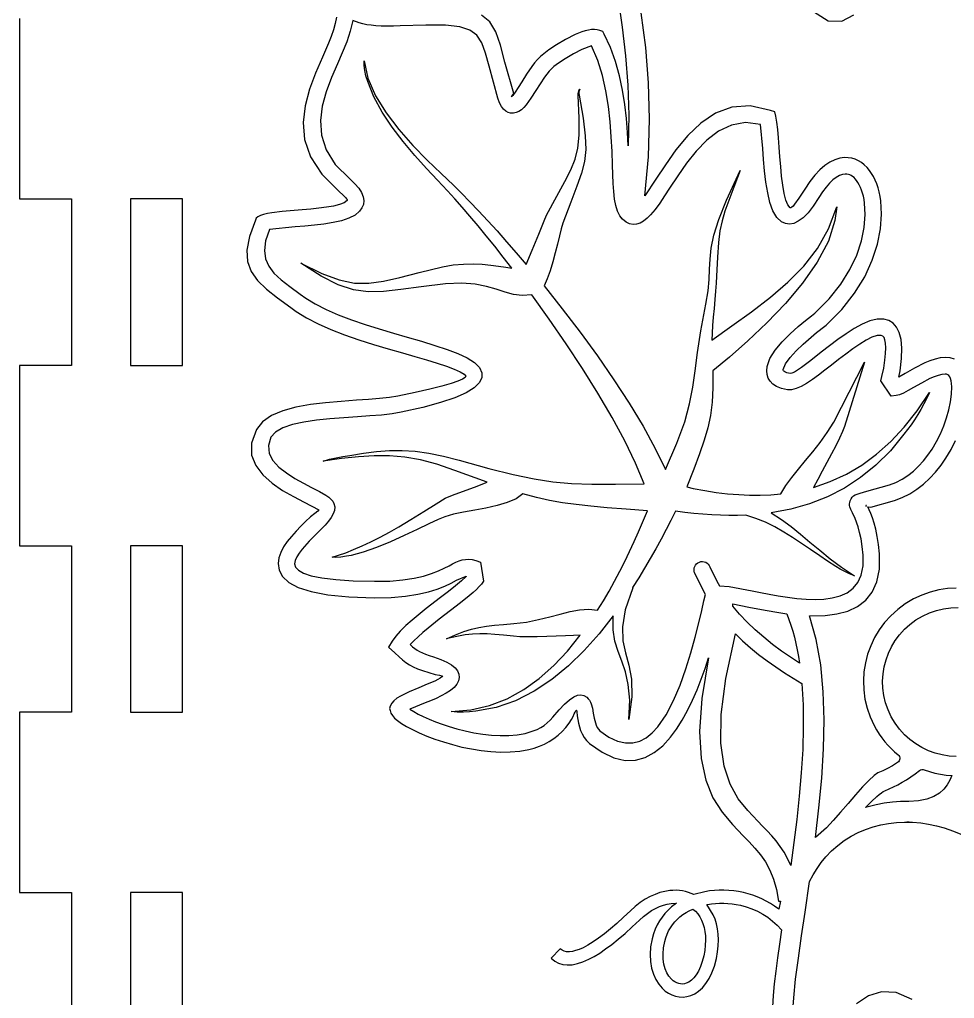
# Model space of a CAD drawing. Extents: x -338 to 50, y -399 to 300.
# Drawn here: x -141.8 to -87.9, y 82.3 to 138.7 of the extents above; entities that cross this region are included whole.
import ezdxf

# ---------------------------------------------------------------- set-up
doc = ezdxf.new("R2010")
doc.units = 0
doc.layers.add('LAYER_1', color=7, linetype='CONTINUOUS')

msp = doc.modelspace()

# ---------------------------------------------------------------- linework, layer by layer
at = {"layer": 'LAYER_1', "color": 250}
for points in [[(-107.2756, 139.8944), (-107.0358, 138.2607), (-106.8456, 136.6045), (-106.7172, 134.9186), (-106.6626, 133.1959), (-106.694, 131.4293), (-106.7364, 132.1981), (-106.8005, 132.9956), (-106.894, 133.8125), (-107.0251, 134.6393), (-107.2016, 135.4665), (-107.4316, 136.2848), (-107.7229, 137.0845), (-108.0835, 137.8563), (-108.1687, 138.0176), (-108.3415, 138.0806), (-108.4857, 138.1181), (-108.6428, 138.1322), (-108.811, 138.125), (-108.9886, 138.0983), (-109.1738, 138.054), (-109.365, 137.994), (-109.5604, 137.9203), (-109.7582, 137.8346), (-110.3102, 137.5528), (-110.8346, 137.242), (-111.2735, 136.9533), (-111.5689, 136.7377), (-111.7514, 136.5781), (-111.9261, 136.398), (-112.0933, 136.2014), (-112.2537, 135.9921), (-112.5556, 135.5518), (-112.8356, 135.1087), (-113.0363, 134.788), (-113.2113, 134.5181), (-113.3483, 134.3279), (-113.435, 134.2464), (-113.3989, 134.2945), (-113.302, 134.4467), (-113.8031, 136.2493), (-114.0678, 137.2342), (-114.3376, 137.9984), (-114.6807, 138.5659), (-115.1652, 138.9604)], [(-87.8821, 119.1259), (-88.1347, 119.1905), (-88.4113, 119.2105), (-88.696, 119.1869), (-88.9906, 119.1225), (-89.2908, 119.0248), (-89.5924, 118.9012), (-90.1821, 118.6068), (-90.725, 118.2993), (-91.0944, 118.0876), (-91.0135, 118.4459), (-90.9305, 119.1552), (-90.9134, 119.7558), (-90.9581, 120.254), (-91.0602, 120.6561), (-91.2157, 120.9684), (-91.4203, 121.1972), (-91.67, 121.3488), (-91.9604, 121.4296), (-92.3421, 121.4297), (-92.757, 121.3296), (-93.1982, 121.1453), (-93.659, 120.8926), (-94.1324, 120.5876), (-94.6118, 120.2461), (-95.0903, 119.8841), (-95.561, 119.5175), (-96.1727, 119.0415), (-96.7057, 118.6432), (-96.928, 118.4896), (-97.1132, 118.3751), (-97.2552, 118.3064), (-97.3483, 118.29), (-97.545, 118.3363), (-97.6723, 118.3908), (-97.7123, 118.4206), (-97.7379, 118.4518), (-97.7502, 118.4843), (-97.75, 118.5179), (-97.6174, 118.8502), (-97.3559, 119.2214), (-97.0059, 119.6093), (-96.6083, 119.9917), (-95.8325, 120.6508), (-95.3535, 121.0211), (-95.2808, 121.0777), (-94.376, 121.9876), (-93.6376, 122.9261), (-93.0553, 123.8768), (-92.6188, 124.8235), (-92.3177, 125.7497), (-92.1416, 126.639), (-92.0802, 127.4752), (-92.1233, 128.2417), (-92.164, 128.507), (-92.2174, 128.761), (-92.2829, 129.0029), (-92.36, 129.2319), (-92.4483, 129.4473), (-92.5472, 129.6482), (-92.6562, 129.8339), (-92.7748, 130.0036), (-92.9211, 130.1773), (-93.0784, 130.3295), (-93.246, 130.4593), (-93.4234, 130.5658), (-93.6099, 130.648), (-93.805, 130.7052), (-94.0082, 130.7363), (-94.2189, 130.7406), (-94.4962, 130.7043), (-94.7795, 130.6179), (-95.0672, 130.4793), (-95.3577, 130.2864), (-95.6491, 130.0369), (-95.9398, 129.7287), (-96.2281, 129.3596), (-96.5122, 128.9275), (-96.8488, 128.3958), (-97.0961, 128.0539), (-97.1893, 127.9475), (-97.2637, 127.8805), (-97.3207, 127.8503), (-97.3614, 127.8541), (-97.4949, 128.012), (-97.6074, 128.295), (-97.7017, 128.6803), (-97.7803, 129.1451), (-97.8458, 129.6666), (-97.9009, 130.222), (-97.9481, 130.7885), (-97.9902, 131.3433), (-98.0311, 131.8789), (-98.0745, 132.3659), (-98.1254, 132.7886), (-98.1887, 133.1314), (-98.2481, 133.3798), (-98.4877, 133.4666), (-99.6575, 133.7258), (-100.7108, 133.6509), (-101.6569, 133.301), (-102.505, 132.7352), (-103.2644, 132.0128), (-103.9445, 131.1928), (-104.5544, 130.3343), (-105.1034, 129.4966), (-105.7382, 128.5438), (-105.526, 130.7932), (-105.4609, 132.9604), (-105.522, 135.0581), (-105.6887, 137.0995), (-105.9401, 139.0975)], [(-96.0032, 139.1677), (-95.164, 138.6278), (-94.3808, 138.62), (-93.6801, 138.981)], [(-141.7983, 138.7602), (-141.7983, 128.3602), (-138.7983, 128.3602), (-138.7983, 118.7602), (-141.7983, 118.7602), (-141.7983, 108.3603), (-138.7983, 108.3603), (-138.7983, 98.7603), (-141.7983, 98.7603), (-141.7983, 88.3603), (-138.7983, 88.3603), (-138.7983, 78.7603), (-141.7983, 78.7603), (-141.7983, 68.3603), (-138.7983, 68.3603), (-138.7983, 58.7603), (-141.7983, 58.7603), (-141.7983, 48.3603), (-138.7983, 48.3603), (-138.7983, 38.7603), (-141.7983, 38.7603), (-141.7983, 28.3603)], [(-123.5194, 138.8338), (-123.592, 138.4773), (-123.698, 138.1081), (-123.8315, 137.7275), (-123.9861, 137.3367), (-124.1558, 136.9373), (-124.3342, 136.5305), (-124.7272, 135.6203), (-125.0788, 134.6875), (-125.3363, 133.7352), (-125.4471, 132.7663), (-125.3583, 131.7839), (-125.0175, 130.791), (-124.3719, 129.7906), (-123.3688, 128.7858), (-123.1318, 128.5776), (-122.9828, 128.4258), (-122.9384, 128.3692), (-122.9124, 128.3245), (-122.9037, 128.291), (-122.9111, 128.268), (-123.0789, 128.1431), (-123.3425, 128.0386), (-123.6846, 127.9519), (-124.0878, 127.8804), (-124.535, 127.8214), (-125.0086, 127.7723), (-125.4916, 127.7304), (-125.9665, 127.6931), (-126.6497, 127.6372), (-127.2472, 127.5679), (-127.5031, 127.5229), (-127.7247, 127.468), (-127.9077, 127.4012), (-128.0478, 127.3203), (-128.1446, 127.2471), (-128.1955, 127.1314), (-128.5416, 126.1961), (-128.6894, 125.4133), (-128.6523, 124.7506), (-128.4437, 124.1754), (-128.0768, 123.6553), (-127.5652, 123.158), (-126.9221, 122.6509), (-126.1609, 122.1017), (-125.8402, 121.8723), (-125.2546, 121.5005), (-124.5837, 121.154), (-123.8442, 120.8304), (-123.053, 120.5274), (-122.2268, 120.2429), (-121.3823, 119.9744), (-120.5363, 119.7199), (-119.7056, 119.4769), (-118.9953, 119.2696), (-118.3277, 119.0715), (-117.718, 118.8838), (-117.1811, 118.7076), (-116.7321, 118.5442), (-116.3862, 118.3946), (-116.1584, 118.2601), (-116.0637, 118.1417), (-116.1004, 118.0589), (-116.2484, 117.9614), (-116.5168, 117.8478), (-116.9145, 117.7166), (-117.4506, 117.5662), (-118.1342, 117.3953), (-118.9742, 117.2023), (-119.9798, 116.9857), (-120.4653, 116.9056), (-121.0382, 116.8433), (-121.6784, 116.7924), (-122.3658, 116.7463), (-123.2522, 116.686), (-124.1486, 116.6097), (-125.0266, 116.5037), (-125.8577, 116.3545), (-126.6134, 116.1484), (-127.2651, 115.872), (-127.7844, 115.5117), (-128.1427, 115.0539), (-128.4169, 114.2794), (-128.4128, 113.59), (-128.1811, 112.9791), (-127.7725, 112.4403), (-127.2378, 111.9668), (-126.6276, 111.5523), (-125.9927, 111.1901), (-125.3837, 110.8736), (-124.5454, 110.4288), (-124.5979, 110.3546), (-124.7671, 110.2183), (-125.0158, 110.0185), (-125.3066, 109.7535), (-125.5793, 109.4804), (-125.8534, 109.1958), (-126.1175, 108.9014), (-126.3601, 108.5987), (-126.5695, 108.2891), (-126.7343, 107.9742), (-126.843, 107.6555), (-126.884, 107.3345), (-126.8256, 106.9421), (-126.6279, 106.5777), (-126.2697, 106.248), (-125.7301, 105.9598), (-124.988, 105.7201), (-124.0224, 105.5355), (-122.8122, 105.413), (-121.3364, 105.3593), (-120.3739, 105.3776), (-119.5428, 105.4473), (-118.8301, 105.5581), (-118.223, 105.6996), (-117.7083, 105.8615), (-117.2733, 106.0333), (-116.9048, 106.2047), (-116.59, 106.3653), (-116.0513, 106.6029), (-116.0479, 106.5797), (-116.3084, 106.3407), (-116.6564, 106.0534), (-117.0698, 105.7284), (-117.5265, 105.3765), (-118.3565, 104.7329), (-119.157, 104.0758), (-119.5184, 103.7523), (-119.8389, 103.4375), (-120.1076, 103.1356), (-120.3131, 102.8505), (-120.5188, 102.5177), (-120.1462, 102.1743), (-119.9113, 101.9591), (-119.7058, 101.7788), (-119.5137, 101.6266), (-119.3191, 101.4954), (-119.1057, 101.3782), (-118.8575, 101.2681), (-118.5586, 101.1582), (-118.1928, 101.0414), (-117.8256, 100.9412), (-117.5776, 100.8885), (-117.4386, 100.8635), (-117.3984, 100.8468), (-117.4424, 100.7908), (-117.5391, 100.7227), (-117.6804, 100.6444), (-117.8584, 100.5579), (-118.2918, 100.3679), (-118.7748, 100.1684), (-119.3331, 99.9339), (-119.8262, 99.6899), (-120.0327, 99.5594), (-120.2043, 99.4206), (-120.3346, 99.2715), (-120.4175, 99.1101), (-120.4612, 98.981), (-120.4311, 98.8504), (-120.379, 98.707), (-120.2899, 98.5635), (-120.1657, 98.4212), (-120.0082, 98.2812), (-119.7754, 98.1142), (-119.484, 97.937), (-119.1399, 97.7538), (-118.7491, 97.5685), (-118.3175, 97.3852), (-117.8508, 97.208), (-117.355, 97.0408), (-116.836, 96.8877), (-116.2962, 96.7518), (-115.7421, 96.6369), (-115.1793, 96.547), (-114.6135, 96.486), (-114.0503, 96.4578), (-113.4955, 96.4665), (-112.9546, 96.5159), (-112.4334, 96.61), (-112.119, 96.6934), (-111.8155, 96.7965), (-111.5241, 96.9203), (-111.2461, 97.0658), (-110.9828, 97.2337), (-110.7353, 97.425), (-110.5051, 97.6406), (-110.2932, 97.8814), (-110.1109, 98.1257), (-109.9735, 98.3375), (-109.8736, 98.5159), (-109.8039, 98.66), (-109.7567, 98.769), (-109.7248, 98.842), (-109.7006, 98.8781), (-109.6767, 98.8763), (-109.6622, 98.774), (-109.646, 98.5439), (-109.5679, 98.1352), (-109.4449, 97.7104), (-109.3553, 97.5026), (-109.241, 97.3036), (-109.0975, 97.1176), (-108.9202, 96.949), (-108.1986, 96.445), (-107.5188, 96.1274), (-106.8797, 95.9815), (-106.28, 95.9929), (-105.7186, 96.1468), (-105.1943, 96.4288), (-104.7059, 96.8242), (-104.2523, 97.3184), (-103.9027, 97.7897), (-103.575, 98.3075), (-103.2691, 98.8627), (-102.9848, 99.4464), (-102.7217, 100.0495), (-102.4797, 100.663), (-102.2585, 101.2778), (-102.058, 101.8849), (-102.4483, 99.5569), (-102.5816, 97.6459), (-102.495, 96.0927), (-102.2254, 94.8382), (-101.8101, 93.823), (-101.286, 92.9881), (-100.6902, 92.2742), (-100.0599, 91.6221), (-99.7204, 91.2762), (-99.3897, 90.919), (-99.0754, 90.5382), (-98.7856, 90.1216), (-98.528, 89.6571), (-98.3105, 89.1324), (-98.141, 88.5353), (-98.0273, 87.8537), (-97.9088, 87.8672), (-98.0178, 87.3935), (-98.2501, 87.564), (-98.4904, 87.72), (-98.7379, 87.8616), (-98.9918, 87.9888), (-99.2511, 88.1016), (-99.515, 88.2002), (-99.7828, 88.2846), (-100.0534, 88.3548), (-100.3322, 88.412), (-100.6124, 88.4546), (-100.8931, 88.4825), (-101.1733, 88.4959), (-101.452, 88.4948), (-101.7284, 88.4794), (-102.0014, 88.4496), (-102.2703, 88.4055), (-102.9022, 88.2389), (-103.0613, 88.31), (-103.2257, 88.3693), (-103.395, 88.4167), (-103.5689, 88.4521), (-103.7469, 88.4753), (-103.9286, 88.4861), (-104.1135, 88.4845), (-104.3012, 88.4702), (-104.58, 88.4262), (-104.8629, 88.3544), (-105.1483, 88.2543), (-105.4348, 88.1253), (-105.7211, 87.967), (-106.0057, 87.7789), (-106.2873, 87.5606), (-106.5643, 87.3115), (-106.9673, 86.9304), (-107.3531, 86.5814), (-107.7217, 86.2649), (-108.0729, 85.9811), (-108.4068, 85.7302), (-108.7232, 85.5126), (-109.0221, 85.3286), (-109.3035, 85.1783), (-109.5236, 85.0795), (-109.7281, 85.0064), (-109.9169, 84.959), (-110.0899, 84.9376), (-110.247, 84.9423), (-110.3883, 84.9734), (-110.5137, 85.0311), (-110.623, 85.1155), (-111.1416, 84.5765), (-110.936, 84.41), (-110.7116, 84.2892), (-110.4687, 84.2139), (-110.2071, 84.1838), (-109.9269, 84.1984), (-109.6282, 84.2574), (-109.311, 84.3606), (-108.9753, 84.5075), (-108.6667, 84.6717), (-108.3416, 84.8704), (-107.9999, 85.1034), (-107.6419, 85.3704), (-107.2674, 85.6711), (-106.8765, 86.0052), (-106.4693, 86.3724), (-106.0457, 86.7725), (-105.8173, 86.9785), (-105.5869, 87.1589), (-105.3555, 87.3141), (-105.1242, 87.4445), (-104.8941, 87.5504), (-104.6664, 87.6324), (-104.4419, 87.6908), (-104.222, 87.726), (-103.9147, 87.7368), (-104.1925, 87.5265), (-104.3906, 87.348), (-104.5744, 87.155), (-104.7429, 86.9475), (-104.895, 86.7257), (-105.0298, 86.4896), (-105.1463, 86.2392), (-105.2434, 85.9747), (-105.3203, 85.6962), (-105.4032, 85.2297), (-105.4324, 84.7896), (-105.4124, 84.3781), (-105.3477, 83.9978), (-105.243, 83.651), (-105.1028, 83.34), (-104.9316, 83.0672), (-104.7341, 82.8351), (-104.5605, 82.68), (-104.3745, 82.552), (-104.1783, 82.452), (-103.9737, 82.3811), (-103.7565, 82.3394), (-103.536, 82.3308), (-103.3141, 82.3563), (-103.0931, 82.4168), (-102.86, 82.5223), (-102.6344, 82.6713), (-102.4192, 82.8652), (-102.2178, 83.1054), (-102.0331, 83.3931), (-101.8684, 83.7298), (-101.7268, 84.1167), (-101.6114, 84.5552), (-101.5427, 84.9301), (-101.5023, 85.2891), (-101.4891, 85.6318), (-101.5019, 85.9575), (-101.5393, 86.2657), (-101.6003, 86.5562), (-101.6835, 86.8282), (-101.7878, 87.0813), (-102.1619, 87.6638), (-102.1297, 87.6701), (-101.8987, 87.7079), (-101.6639, 87.7335), (-101.4261, 87.7467), (-101.1861, 87.7475), (-100.9447, 87.7358), (-100.7028, 87.7116), (-100.4611, 87.6748), (-100.2204, 87.6254), (-99.8897, 87.5357), (-99.5648, 87.4213), (-99.248, 87.2821), (-98.9414, 87.1179), (-98.6473, 86.9286), (-98.3677, 86.714), (-98.1049, 86.474), (-97.861, 86.2084), (-97.9797, 85.3845), (-98.089, 84.5901), (-98.1864, 83.8279), (-98.2694, 83.101), (-98.3353, 82.4122), (-98.3818, 81.7642)], [(-87.7788, 105.9116), (-88.279, 105.8835), (-88.7785, 105.8081), (-89.2742, 105.6845), (-89.7629, 105.5116), (-90.2414, 105.2885), (-90.7177, 105.0063), (-91.1548, 104.6836), (-91.5515, 104.3242), (-91.9066, 103.9317), (-92.2189, 103.5099), (-92.4874, 103.0624), (-92.7109, 102.5929), (-92.8883, 102.1051), (-93.0183, 101.6026), (-93.1, 101.0891), (-93.132, 100.5682), (-93.1134, 100.0437), (-93.0429, 99.5192), (-92.9195, 98.9983), (-92.7419, 98.4849), (-92.509, 97.9824), (-92.3714, 97.7365), (-92.223, 97.5004), (-92.0642, 97.2744), (-91.8956, 97.0587), (-91.7176, 96.8532), (-91.5307, 96.6584), (-91.3353, 96.4742), (-91.132, 96.3008), (-91.0852, 96.2532), (-91.0521, 96.1981), (-91.0334, 96.1366), (-91.0295, 96.0699), (-91.0405, 96.0041), (-91.0658, 95.945), (-91.1046, 95.8938), (-91.1563, 95.8515), (-91.4449, 95.6748), (-91.7331, 95.5166), (-92.0198, 95.3767), (-92.3039, 95.2551), (-92.5198, 95.1098), (-92.8184, 94.8293), (-93.1804, 94.4454), (-93.5865, 93.9898), (-94.0175, 93.4945), (-94.4541, 92.9913), (-94.8771, 92.512), (-95.2672, 92.0885), (-95.8913, 91.5379), (-95.6939, 93.2412), (-95.5368, 94.9512), (-95.4342, 96.6496), (-95.4002, 98.3178), (-95.449, 99.9375), (-95.5947, 101.4901), (-95.8514, 102.9572), (-96.2333, 104.3205), (-95.346, 104.3374), (-94.6634, 104.427), (-94.0347, 104.5948), (-93.4746, 104.8523), (-92.9973, 105.2112), (-92.6174, 105.6828), (-92.3493, 106.2789), (-92.2074, 107.011), (-92.2062, 107.8906), (-92.2604, 108.4285), (-92.3319, 108.9002), (-92.4163, 109.3104), (-92.5092, 109.6638), (-92.6062, 109.9652), (-92.7029, 110.2192), (-92.7951, 110.4307), (-92.8782, 110.6042), (-92.708, 110.5817), (-91.341, 110.9657), (-90.8883, 111.1359), (-90.4573, 111.3532), (-90.0489, 111.6136), (-89.6638, 111.9129), (-89.3025, 112.2469), (-88.966, 112.6116), (-88.6548, 113.0028), (-88.3697, 113.4164), (-88.0783, 113.9088), (-87.8221, 114.4199)], [(-87.7752, 96.2031), (-88.189, 96.2286), (-88.597, 96.2934), (-88.9963, 96.3967), (-89.3839, 96.5376), (-89.7569, 96.7152), (-90.1124, 96.9285), (-90.4475, 97.1767), (-90.7593, 97.4589), (-91.0449, 97.7741), (-91.3013, 98.1214), (-91.5256, 98.5), (-91.7106, 98.8992), (-91.8517, 99.3072), (-91.9498, 99.721), (-92.0059, 100.1378), (-92.0207, 100.5546), (-91.9952, 100.9685), (-91.9304, 101.3765), (-91.8271, 101.7757), (-91.6862, 102.1633), (-91.5086, 102.5363), (-91.2953, 102.8918), (-91.0471, 103.227), (-90.7649, 103.5388), (-90.4497, 103.8243), (-90.1024, 104.0807), (-89.7238, 104.305), (-89.3246, 104.49), (-88.9166, 104.6312), (-88.5027, 104.7293), (-88.086, 104.7853), (-87.6692, 104.8001)], [(-97.2174, 81.3194), (-97.1528, 82.28), (-97.0383, 83.3681), (-96.8842, 84.5674), (-96.7006, 85.8613), (-96.4976, 87.2335), (-96.2391, 88.9865), (-96.0324, 89.3831), (-95.8065, 89.7532), (-95.5625, 90.0973), (-95.3014, 90.4157), (-94.9658, 90.766), (-94.6088, 91.0807), (-94.2325, 91.3605), (-93.8389, 91.606), (-93.4303, 91.8177), (-93.0086, 91.9964), (-92.5759, 92.1425), (-92.1343, 92.2568), (-91.679, 92.341), (-91.2187, 92.394), (-90.7555, 92.4165), (-90.2915, 92.409), (-89.8287, 92.3722), (-89.3695, 92.3068), (-88.9157, 92.2132), (-88.4697, 92.0923), (-87.9297, 91.9049), (-87.4099, 91.6776)], [(-90.3213, 82.1936), (-91.2422, 82.5866), (-92.0809, 82.6346), (-92.8416, 82.3998), (-93.5284, 81.9443)]]:
    msp.add_lwpolyline(points, dxfattribs=at)
for points in [[(-102.2401, 105.5377), (-102.8708, 106.8046), (-102.8955, 106.8978), (-102.9011, 106.9913), (-102.8885, 107.0825), (-102.8589, 107.169), (-102.8134, 107.2482), (-102.7532, 107.3178), (-102.6793, 107.3753), (-102.5928, 107.4181), (-102.4996, 107.4428), (-102.4062, 107.4483), (-102.315, 107.4357), (-102.2286, 107.4061), (-102.1494, 107.3606), (-102.0798, 107.3004), (-102.0223, 107.2265), (-101.9795, 107.1401), (-101.5845, 106.3102), (-101.4353, 106.0396), (-100.8729, 105.999), (-99.5431, 105.7558), (-99.0687, 105.66), (-98.5668, 105.563), (-98.0452, 105.4705), (-97.5117, 105.3885), (-96.9744, 105.3228), (-96.441, 105.2795), (-95.9195, 105.2642), (-95.4177, 105.283), (-94.9255, 105.3473), (-94.4722, 105.4674), (-94.0682, 105.6514), (-93.7239, 105.9076), (-93.4497, 106.2442), (-93.256, 106.6695), (-93.1532, 107.1917), (-93.1518, 107.819), (-93.2027, 108.3195), (-93.2696, 108.7533), (-93.3483, 109.1256), (-93.4342, 109.4416), (-93.61, 109.9262), (-93.7617, 110.2493), (-93.8533, 110.4396), (-93.9129, 110.6061), (-93.9276, 110.6866), (-93.9304, 110.7685), (-93.9202, 110.8543), (-93.8956, 110.9464), (-93.846, 111.0621), (-93.7815, 111.156), (-93.6997, 111.2324), (-93.598, 111.2955), (-93.3251, 111.3993), (-92.9429, 111.5017), (-91.625, 111.8735), (-91.2562, 112.0131), (-90.9037, 112.1931), (-90.5682, 112.4102), (-90.2503, 112.6609), (-89.9508, 112.9415), (-89.6704, 113.2486), (-89.4096, 113.5786), (-89.1693, 113.9282), (-88.9119, 114.3624), (-88.6857, 114.8119), (-88.4917, 115.2713), (-88.3309, 115.7349), (-88.2042, 116.1972), (-88.1128, 116.6527), (-88.0577, 117.0959), (-88.0398, 117.5211), (-88.0473, 117.7124), (-88.0681, 117.8712), (-88.101, 117.9996), (-88.145, 118.0998), (-88.1989, 118.1739), (-88.2617, 118.2241), (-88.3324, 118.2525), (-88.4097, 118.2614), (-88.6047, 118.2412), (-88.8207, 118.1858), (-89.0521, 118.1018), (-89.2935, 117.9956), (-89.7843, 117.7424), (-90.2492, 117.4778), (-90.5463, 117.3077), (-90.8132, 117.1661), (-91.0486, 117.0645), (-91.2512, 117.0148), (-91.5313, 116.985), (-92.1322, 117.8604), (-92.0666, 118.1179), (-91.9506, 118.5918), (-91.8872, 119.0594), (-91.8508, 119.4527), (-91.8398, 119.7759), (-91.8525, 120.0333), (-91.8871, 120.2294), (-91.9421, 120.3683), (-92.0157, 120.4546), (-92.1063, 120.4924), (-92.3453, 120.4779), (-92.6372, 120.3791), (-92.9726, 120.2095), (-93.3421, 119.9826), (-93.7364, 119.7119), (-94.1461, 119.4108), (-94.5617, 119.0927), (-94.974, 118.7711), (-95.353, 118.4757), (-95.7198, 118.1965), (-96.0717, 117.9424), (-96.4062, 117.7222), (-96.7206, 117.5445), (-97.0124, 117.4182), (-97.279, 117.3519), (-97.5178, 117.3545), (-97.8577, 117.4358), (-98.1353, 117.5457), (-98.354, 117.6821), (-98.5174, 117.8428), (-98.6287, 118.0257), (-98.6915, 118.2288), (-98.7092, 118.45), (-98.6853, 118.6871), (-98.52, 119.1483), (-98.2122, 119.6326), (-97.8075, 120.1177), (-97.3514, 120.5816), (-96.8893, 121.0019), (-96.467, 121.3566), (-96.1298, 121.6235), (-95.9233, 121.7803), (-95.9166, 121.7838), (-95.1025, 122.5998), (-94.4376, 123.4373), (-93.9126, 124.2822), (-93.5184, 125.1204), (-93.2455, 125.9378), (-93.085, 126.7202), (-93.0275, 127.4536), (-93.0638, 128.1238), (-93.0943, 128.3259), (-93.1335, 128.518), (-93.1808, 128.6995), (-93.2361, 128.8697), (-93.2988, 129.0282), (-93.3687, 129.1744), (-93.4454, 129.3076), (-93.5286, 129.4275), (-93.5994, 129.5126), (-93.6736, 129.5873), (-93.7511, 129.651), (-93.8316, 129.7035), (-93.9146, 129.7441), (-94.0001, 129.7726), (-94.0877, 129.7884), (-94.1771, 129.7911), (-94.3424, 129.7656), (-94.5165, 129.7023), (-94.6986, 129.5995), (-94.8878, 129.4555), (-95.0834, 129.2687), (-95.2846, 129.0375), (-95.4907, 128.7601), (-95.7008, 128.435), (-96.0194, 127.9486), (-96.3228, 127.5623), (-96.6116, 127.2708), (-96.8862, 127.0686), (-97.1473, 126.9501), (-97.3952, 126.9099), (-97.6306, 126.9426), (-97.854, 127.0426), (-98.1271, 127.2967), (-98.3464, 127.6765), (-98.5192, 128.1585), (-98.6527, 128.719), (-98.7541, 129.3343), (-98.8309, 129.9809), (-98.8901, 130.635), (-98.9392, 131.2731), (-99.0653, 132.6553), (-99.9398, 132.7664), (-100.7433, 132.6232), (-101.4801, 132.2714), (-102.1542, 131.7566), (-102.7697, 131.1245), (-103.3306, 130.4208), (-103.8411, 129.6912), (-104.3052, 128.9814), (-104.5983, 128.5303), (-104.8768, 128.117), (-105.1439, 127.7515), (-105.4028, 127.4442), (-105.607, 127.2432), (-105.8092, 127.0836), (-106.0102, 126.9689), (-106.2107, 126.9024), (-106.4114, 126.8876), (-106.6131, 126.9279), (-106.8164, 127.0267), (-107.0221, 127.1875), (-107.186, 127.3911), (-107.3128, 127.6561), (-107.4081, 127.9788), (-107.4774, 128.3554), (-107.5259, 128.7819), (-107.5593, 129.2546), (-107.583, 129.7696), (-107.6023, 130.3231), (-107.6302, 131.1026), (-107.6713, 131.9334), (-107.7365, 132.8009), (-107.8367, 133.6907), (-107.983, 134.5881), (-108.1863, 135.4788), (-108.4576, 136.3481), (-108.8078, 137.1816), (-109.3642, 136.9701), (-109.856, 136.719), (-110.3231, 136.4423), (-110.714, 136.1853), (-110.9769, 135.9933), (-111.1151, 135.8705), (-111.2522, 135.7249), (-111.3878, 135.5606), (-111.5215, 135.3819), (-111.7813, 134.9977), (-112.0283, 134.6058), (-112.3048, 134.1705), (-112.5758, 133.7944), (-112.7132, 133.6379), (-112.854, 133.5074), (-112.9998, 133.4067), (-113.1521, 133.3395), (-113.3195, 133.3026), (-113.4773, 133.3011), (-113.6254, 133.3374), (-113.7634, 133.4137), (-113.891, 133.5324), (-114.0079, 133.6958), (-114.1138, 133.9063), (-114.2084, 134.1662), (-114.7244, 136.0109), (-114.9296, 136.7712), (-115.1438, 137.361), (-115.4243, 137.7984), (-115.829, 138.1016), (-116.4153, 138.2888), (-117.2408, 138.378), (-118.3632, 138.3874), (-119.8401, 138.3353), (-120.239, 138.3219), (-120.6045, 138.3196), (-120.9387, 138.3278), (-121.2435, 138.346), (-121.5207, 138.3737), (-121.7723, 138.4104), (-122.0002, 138.4557), (-122.2064, 138.509), (-122.5871, 138.648), (-122.6469, 138.3448), (-122.7262, 138.0391), (-122.8223, 137.731), (-122.9327, 137.4202), (-123.1861, 136.79), (-123.466, 136.1475), (-123.8086, 135.3548), (-124.1166, 134.5437), (-124.3459, 133.7183), (-124.452, 132.8823), (-124.3906, 132.0399), (-124.1174, 131.1948), (-123.588, 130.3511), (-122.7582, 129.5127), (-122.4568, 129.2353), (-122.2286, 128.972), (-122.0699, 128.7221), (-121.9769, 128.4852), (-121.9456, 128.2609), (-121.9723, 128.0484), (-122.0531, 127.8475), (-122.1842, 127.6575), (-122.446, 127.4314), (-122.8002, 127.2493), (-123.2295, 127.1053), (-123.7165, 126.9934), (-124.2439, 126.9077), (-124.7943, 126.8421), (-125.3504, 126.7907), (-125.8949, 126.7475), (-127.3928, 126.5935), (-127.6087, 125.9398), (-127.681, 125.3846), (-127.619, 124.9056), (-127.4317, 124.4806), (-127.1281, 124.0875), (-126.7174, 123.7041), (-126.2085, 123.3081), (-125.6107, 122.8775), (-125.2865, 122.6466), (-124.7463, 122.3058), (-124.1174, 121.9848), (-123.4168, 121.682), (-122.6617, 121.396), (-121.8691, 121.1251), (-121.0561, 120.8678), (-120.2399, 120.6226), (-119.4375, 120.388), (-118.6186, 120.1481), (-117.8477, 119.9127), (-117.1409, 119.6773), (-116.5144, 119.4372), (-115.9841, 119.1876), (-115.5662, 118.924), (-115.2769, 118.6416), (-115.1323, 118.3358), (-115.1373, 118.0416), (-115.2844, 117.7516), (-115.5849, 117.465), (-116.0501, 117.1809), (-116.6914, 116.8986), (-117.5202, 116.6173), (-118.5479, 116.3361), (-119.7858, 116.0543), (-120.3155, 115.9657), (-120.9228, 115.8983), (-121.5911, 115.8445), (-122.3039, 115.7966), (-123.0972, 115.7433), (-123.8975, 115.6795), (-124.6772, 115.5969), (-125.4087, 115.4873), (-126.0645, 115.3424), (-126.6171, 115.154), (-127.0387, 114.9138), (-127.302, 114.6136), (-127.4515, 114.1318), (-127.3998, 113.6859), (-127.1841, 113.2751), (-126.8418, 112.8988), (-126.4102, 112.5561), (-125.9266, 112.2463), (-125.4282, 111.9686), (-124.9524, 111.7222), (-124.504, 111.489), (-124.127, 111.267), (-123.9718, 111.1557), (-123.8423, 111.0417), (-123.741, 110.9233), (-123.6707, 110.7986), (-123.6216, 110.5984), (-123.6367, 110.3962), (-123.7081, 110.1908), (-123.8281, 109.9814), (-123.9888, 109.7668), (-124.1824, 109.5461), (-124.401, 109.3181), (-124.6367, 109.0818), (-125.0878, 108.6255), (-125.5055, 108.1588), (-125.678, 107.9318), (-125.8136, 107.7144), (-125.9026, 107.5106), (-125.9357, 107.3245), (-125.8859, 107.1261), (-125.7205, 106.9413), (-125.4222, 106.7735), (-124.9736, 106.6261), (-124.3571, 106.5025), (-123.5553, 106.406), (-122.5509, 106.3399), (-121.3264, 106.3078), (-120.4489, 106.324), (-119.693, 106.3863), (-119.0464, 106.4854), (-118.4971, 106.6121), (-118.0329, 106.7569), (-117.6416, 106.9107), (-117.3111, 107.0642), (-117.0291, 107.208), (-116.8229, 107.3141), (-116.6305, 107.4071), (-116.4469, 107.4835), (-116.2671, 107.54), (-116.0861, 107.5733), (-115.899, 107.5798), (-115.7008, 107.5563), (-115.4865, 107.4993), (-115.2124, 107.4077), (-115.0468, 106.3073), (-115.1655, 106.1489), (-115.2887, 106.0025), (-115.4484, 105.841), (-115.6407, 105.6654), (-115.8613, 105.4773), (-116.3712, 105.0683), (-116.9456, 104.6246), (-117.5998, 104.1192), (-118.2405, 103.6073), (-118.5392, 103.3562), (-118.8146, 103.1124), (-119.0601, 102.8788), (-119.2691, 102.6583), (-119.1299, 102.5375), (-118.9978, 102.4328), (-118.8652, 102.3407), (-118.724, 102.2577), (-118.5666, 102.1806), (-118.3849, 102.1059), (-118.1714, 102.0301), (-117.918, 101.9498), (-117.494, 101.8043), (-117.1492, 101.6499), (-116.8791, 101.4873), (-116.6792, 101.317), (-116.5449, 101.1398), (-116.4716, 100.9561), (-116.4549, 100.7667), (-116.4901, 100.5721), (-116.587, 100.3691), (-116.7433, 100.1824), (-116.9498, 100.01), (-117.1974, 99.8497), (-117.4769, 99.6996), (-117.779, 99.5576), (-118.0946, 99.4216), (-118.4146, 99.2897), (-119.2843, 98.9262), (-119.0692, 98.7905), (-118.8113, 98.6483), (-118.5145, 98.5022), (-118.1827, 98.3548), (-117.8197, 98.2088), (-117.4292, 98.0666), (-117.0153, 97.9311), (-116.5816, 97.8046), (-116.0916, 97.6808), (-115.5904, 97.5757), (-115.0833, 97.4929), (-114.5756, 97.4359), (-114.0726, 97.4082), (-113.5797, 97.4134), (-113.1022, 97.455), (-112.6453, 97.5366), (-112.4048, 97.5999), (-112.1735, 97.6773), (-111.9525, 97.7693), (-111.7428, 97.8766), (-111.5453, 97.9997), (-111.3612, 98.1394), (-111.1914, 98.2963), (-111.037, 98.4709), (-110.6814, 98.8959), (-110.3659, 99.2288), (-110.0866, 99.4753), (-109.8393, 99.6414), (-109.6198, 99.7331), (-109.424, 99.7561), (-109.2479, 99.7165), (-109.0873, 99.6201), (-109.0013, 99.539), (-108.9313, 99.4472), (-108.8748, 99.3453), (-108.8295, 99.2341), (-108.7625, 98.9861), (-108.7106, 98.7083), (-108.6578, 98.4237), (-108.585, 98.137), (-108.5367, 98.0032), (-108.4782, 97.8813), (-108.4079, 97.7755), (-108.3238, 97.6899), (-107.8044, 97.3258), (-107.3164, 97.0946), (-106.8588, 96.9858), (-106.4306, 96.989), (-106.0309, 97.0938), (-105.6587, 97.29), (-105.3132, 97.5671), (-104.9932, 97.9147), (-104.509, 98.6155), (-104.0779, 99.4303), (-103.6973, 100.3221), (-103.3643, 101.2535), (-103.0763, 102.1873), (-102.8305, 103.0865), (-102.6243, 103.9138), (-102.4549, 104.6319), (-102.3285, 105.1736), (-102.2401, 105.5377)], [(-105.5823, 110.3764), (-106.8222, 110.4695), (-107.9005, 110.5541), (-108.8492, 110.6386), (-109.7004, 110.7313), (-110.486, 110.8403), (-111.238, 110.974), (-111.9883, 111.1406), (-112.769, 111.3484), (-113.1645, 111.0674), (-113.673, 110.8471), (-114.2621, 110.6737), (-114.8991, 110.5334), (-115.5514, 110.4126), (-116.1866, 110.2973), (-116.7719, 110.1738), (-117.2749, 110.0283), (-117.6556, 109.8688), (-118.1996, 109.6146), (-118.8672, 109.296), (-119.6187, 108.9433), (-120.4142, 108.5868), (-121.2139, 108.2567), (-121.9781, 107.9834), (-122.667, 107.7971), (-122.9462, 107.7484), (-123.2651, 107.7088), (-123.5588, 107.6893), (-123.7624, 107.7013), (-123.3986, 107.8114), (-122.9852, 107.9589), (-122.5306, 108.1405), (-122.0432, 108.3528), (-121.5311, 108.5924), (-121.0028, 108.8561), (-120.4665, 109.1405), (-119.9306, 109.4423), (-119.2386, 109.8632), (-118.4832, 110.3416), (-117.7797, 110.7837), (-117.2433, 111.0959), (-116.8246, 111.2806), (-116.2498, 111.496), (-115.5669, 111.7416), (-114.8242, 112.0169), (-116.688, 112.7008), (-117.7254, 113.0551), (-118.6804, 113.3062), (-119.582, 113.4647), (-120.4588, 113.5412), (-121.3396, 113.5464), (-122.2531, 113.4909), (-123.228, 113.3854), (-124.2931, 113.2405), (-123.9197, 113.3438), (-123.5384, 113.4325), (-123.1507, 113.5071), (-122.7581, 113.5681), (-121.9656, 113.7059), (-121.2092, 113.8031), (-120.4715, 113.8555), (-119.7347, 113.8586), (-118.9814, 113.808), (-118.194, 113.6995), (-117.3549, 113.5287), (-116.4466, 113.2913), (-114.7315, 112.8132), (-113.3248, 112.4588), (-112.1267, 112.21), (-111.0379, 112.049), (-109.9586, 111.9579), (-108.7893, 111.9188), (-107.4304, 111.9138), (-105.7823, 111.9251), (-106.2793, 113.1208), (-106.8996, 114.4031), (-107.6261, 115.7525), (-108.4418, 117.1498), (-109.3296, 118.5756), (-110.2724, 120.0103), (-111.2532, 121.4348), (-112.2548, 122.8295), (-112.811, 122.7872), (-113.3141, 122.8493), (-113.8001, 122.981), (-114.3052, 123.1476), (-114.8654, 123.3141), (-115.5167, 123.4458), (-116.2951, 123.508), (-117.2367, 123.4657), (-118.6461, 123.2975), (-119.8122, 123.1385), (-120.8039, 123.0296), (-121.6906, 123.0113), (-122.5411, 123.1245), (-123.4248, 123.4099), (-124.4108, 123.9083), (-125.5681, 124.6604), (-124.3625, 124.0592), (-123.3577, 123.6859), (-122.4798, 123.5087), (-121.6547, 123.4954), (-120.8083, 123.6142), (-119.8667, 123.833), (-118.7558, 124.1198), (-117.4015, 124.4427), (-116.7865, 124.5506), (-116.1973, 124.605), (-115.6375, 124.6159), (-115.1106, 124.5932), (-114.6203, 124.5467), (-114.1701, 124.4863), (-113.7636, 124.422), (-113.4044, 124.3637), (-113.9043, 125.0098), (-114.398, 125.6354), (-114.8834, 126.238), (-115.3584, 126.8153), (-115.8207, 127.3648), (-116.2682, 127.8839), (-116.6987, 128.3702), (-117.1101, 128.8213), (-117.6857, 129.4353), (-118.3257, 130.1209), (-118.9979, 130.8675), (-119.6703, 131.6644), (-120.3107, 132.501), (-120.8869, 133.3667), (-121.3667, 134.2507), (-121.7181, 135.1424), (-121.8195, 135.4562), (-121.8903, 135.7597), (-121.9284, 136.0518), (-121.9316, 136.3312), (-121.7129, 135.3162), (-121.2698, 134.3066), (-120.6537, 133.3165), (-119.916, 132.36), (-119.1084, 131.4512), (-118.2822, 130.604), (-117.489, 129.8327), (-116.7802, 129.1511), (-116.317, 128.6929), (-115.831, 128.1972), (-115.3246, 127.6667), (-114.8007, 127.104), (-114.2617, 126.5115), (-113.7104, 125.892), (-113.1493, 125.2479), (-112.5812, 124.5819), (-112.2275, 125.4025), (-111.8433, 126.3375), (-111.5348, 127.1052), (-111.4083, 127.4237), (-110.8186, 128.528), (-110.3555, 129.3687), (-110.0073, 130.0432), (-109.7622, 130.6489), (-109.6084, 131.2831), (-109.5341, 132.0432), (-109.5276, 133.0265), (-109.5771, 134.3304), (-109.579, 134.4389), (-109.5687, 134.5181), (-109.5416, 134.5923), (-109.4932, 134.6858), (-109.4915, 134.6872), (-109.5259, 134.5922), (-109.5429, 134.5185), (-109.5433, 134.4423), (-109.528, 134.34), (-109.299, 133.0154), (-109.1723, 132.0029), (-109.146, 131.2038), (-109.2185, 130.5197), (-109.3879, 129.852), (-109.6524, 129.1021), (-110.0104, 128.1716), (-110.46, 126.9619), (-110.5601, 126.6377), (-110.6664, 126.2271), (-110.7811, 125.755), (-110.9062, 125.2462), (-111.0439, 124.7255), (-111.1961, 124.2177), (-111.365, 123.7476), (-111.5527, 123.3401), (-110.503, 122.0227), (-109.4706, 120.6717), (-108.4717, 119.3029), (-107.5226, 117.9321), (-106.6396, 116.5753), (-105.8389, 115.2483), (-105.1367, 113.967), (-104.5494, 112.7472), (-103.8876, 114.2688), (-103.4398, 115.5037), (-103.1519, 116.5484), (-102.9696, 117.4994), (-102.8389, 118.4532), (-102.7056, 119.5063), (-102.5156, 120.7552), (-102.2147, 122.2965), (-102.0819, 123.063), (-102.0239, 123.7136), (-102.0014, 124.3035), (-101.9746, 124.8882), (-101.9042, 125.523), (-101.7504, 126.2633), (-101.4739, 127.1646), (-101.035, 128.282), (-100.2442, 130.0063), (-100.6059, 129.0297), (-100.8929, 128.2694), (-101.115, 127.6478), (-101.2821, 127.0877), (-101.4041, 126.5116), (-101.4907, 125.8422), (-101.552, 125.002), (-101.5976, 123.9137), (-101.6187, 123.5056), (-101.6538, 123.047), (-101.6977, 122.5555), (-101.7456, 122.0486), (-101.7925, 121.5438), (-101.8334, 121.0587), (-101.8634, 120.6108), (-101.8775, 120.2177), (-100.7164, 121.0431), (-99.5815, 121.8575), (-98.4966, 122.6856), (-97.4857, 123.5524), (-96.5728, 124.4829), (-95.7816, 125.5019), (-95.1362, 126.6344), (-94.6605, 127.9052), (-94.7735, 127.1165), (-95.1489, 125.9292), (-95.7903, 124.7179), (-96.6369, 123.5093), (-97.6277, 122.3304), (-98.702, 121.2081), (-99.7988, 120.169), (-100.8573, 119.2402), (-101.8166, 118.4485), (-101.8163, 117.4712), (-101.8609, 116.63), (-101.9547, 115.877), (-102.1024, 115.1638), (-102.3083, 114.4424), (-102.5771, 113.6646), (-102.9132, 112.7823), (-103.3211, 111.7473), (-102.9506, 111.6683), (-102.2762, 111.5414), (-101.6137, 111.4387), (-100.9628, 111.3606), (-100.3238, 111.3076), (-99.6964, 111.2801), (-99.0808, 111.2787), (-98.4768, 111.3037), (-97.8845, 111.3556), (-97.602, 111.8297), (-97.2624, 112.3023), (-96.88, 112.7801), (-96.4694, 113.2701), (-96.0449, 113.779), (-95.621, 114.314), (-95.2122, 114.8816), (-94.8329, 115.489), (-93.0592, 118.948), (-94.2166, 115.237), (-94.3385, 114.9399), (-94.5141, 114.5638), (-94.731, 114.1278), (-94.9769, 113.6514), (-95.2394, 113.1538), (-95.5063, 112.6542), (-95.7651, 112.172), (-96.0035, 111.7264), (-95.0397, 112.0579), (-94.113, 112.4848), (-93.2235, 113.0097), (-92.371, 113.6352), (-91.5553, 114.364), (-90.7766, 115.1987), (-90.0345, 116.1419), (-89.3291, 117.1963), (-89.4816, 116.8624), (-89.6433, 116.5382), (-89.8141, 116.2236), (-89.9937, 115.9185), (-90.182, 115.6228), (-90.3788, 115.3364), (-90.5838, 115.0591), (-90.7968, 114.7908), (-91.5757, 113.8414), (-92.407, 113.0095), (-93.2896, 112.2913), (-94.223, 111.6826), (-95.206, 111.1794), (-96.2381, 110.7778), (-97.3182, 110.4738), (-98.4456, 110.2632), (-97.8526, 109.8802), (-97.295, 109.4679), (-96.7542, 109.0307), (-96.2117, 108.5728), (-95.6487, 108.0987), (-95.0468, 107.6127), (-94.3872, 107.1193), (-93.6515, 106.6227), (-93.936, 106.7457), (-94.2088, 106.8767), (-94.4707, 107.0148), (-94.7224, 107.1592), (-95.199, 107.4641), (-95.6451, 107.7852), (-96.1827, 108.1428), (-96.7043, 108.4935), (-97.2174, 108.8315), (-97.7293, 109.1509), (-98.2475, 109.4458), (-98.7793, 109.7105), (-99.3322, 109.9391), (-99.9136, 110.1257), (-100.3951, 110.1097), (-100.8837, 110.1068), (-101.3793, 110.1166), (-101.8819, 110.1389), (-102.3913, 110.1734), (-102.9077, 110.2199), (-103.4308, 110.2782), (-103.9608, 110.348), (-104.2292, 109.824), (-104.5095, 109.2877), (-104.8017, 108.7416), (-105.106, 108.1878), (-105.4224, 107.6289), (-105.751, 107.0671), (-106.0921, 106.5048), (-106.4455, 105.9445), (-106.4327, 105.9393), (-106.8707, 104.6647), (-107.033, 103.6788), (-106.999, 102.8835), (-106.848, 102.1806), (-106.6593, 101.472), (-106.5122, 100.6593), (-106.486, 99.6446), (-106.66, 98.3295), (-106.6113, 99.4602), (-106.6892, 100.3564), (-106.8535, 101.0809), (-107.064, 101.6962), (-107.2808, 102.2649), (-107.4636, 102.8496), (-107.5725, 103.513), (-107.5672, 104.3177), (-108.3751, 103.2869), (-109.2336, 102.318), (-110.1433, 101.4289), (-111.105, 100.6378), (-112.1194, 99.9628), (-113.1874, 99.422), (-114.3096, 99.0334), (-115.4868, 98.8152), (-115.8466, 98.7738), (-116.2036, 98.756), (-116.5565, 98.7632), (-116.9041, 98.7968), (-115.7659, 98.8867), (-114.691, 99.137), (-113.6775, 99.5332), (-112.7233, 100.0608), (-111.8264, 100.7053), (-110.9849, 101.4523), (-110.1968, 102.2872), (-109.4601, 103.1955), (-109.8487, 103.1884), (-110.3199, 103.1722), (-110.8457, 103.1516), (-111.3983, 103.131), (-111.9497, 103.115), (-112.4723, 103.1079), (-112.938, 103.1144), (-113.319, 103.139), (-113.8876, 103.1991), (-114.385, 103.2461), (-114.8336, 103.2757), (-115.2554, 103.2836), (-115.6725, 103.2655), (-116.1071, 103.2169), (-116.5814, 103.1337), (-117.1175, 103.0114), (-117.1843, 102.9947), (-116.6504, 103.2285), (-116.1742, 103.409), (-115.7336, 103.545), (-115.3066, 103.6453), (-114.8712, 103.719), (-114.4055, 103.7749), (-113.8873, 103.8219), (-113.2947, 103.8689), (-112.5574, 103.9597), (-111.869, 104.0973), (-111.2242, 104.259), (-110.6176, 104.4223), (-110.0436, 104.5644), (-109.4969, 104.6628), (-108.972, 104.6948), (-108.4635, 104.6378), (-108.1245, 105.1884), (-107.7986, 105.7478), (-107.4857, 106.3135), (-107.1853, 106.8833), (-106.8973, 107.455), (-106.6212, 108.0262), (-106.3567, 108.5948), (-106.1036, 109.1584), (-105.5823, 110.3764)], [(-107.1111, 127.284), (-107.1325, 127.3118), (-107.1365, 127.2883), (-107.1111, 127.284)], [(-92.9986, 110.6312), (-92.9707, 110.6452), (-92.9459, 110.6727), (-92.9591, 110.6847), (-92.9708, 110.686), (-92.9823, 110.6731), (-92.9949, 110.6425), (-92.9986, 110.6312)], [(-92.9986, 110.6312), (-92.9707, 110.6452), (-92.9986, 110.6312)], [(-96.8156, 101.5956), (-97.3276, 101.9265), (-97.8483, 102.2866), (-98.3689, 102.6724), (-98.8803, 103.0807), (-99.3737, 103.508), (-99.8401, 103.951), (-100.2706, 104.4062), (-100.6563, 104.8704), (-100.6623, 105.0054), (-99.7345, 104.8252), (-99.2283, 104.7231), (-98.6912, 104.6198), (-98.1311, 104.5219), (-97.5558, 104.436), (-97.43, 104.1128), (-97.3143, 103.7798), (-97.2083, 103.4372), (-97.1118, 103.0856), (-97.0246, 102.7252), (-96.9463, 102.3565), (-96.8768, 101.9798), (-96.8156, 101.5956)], [(-100.5092, 103.2725), (-100.5084, 103.2716), (-100.0951, 102.8709), (-99.6485, 102.4773), (-99.1761, 102.0936), (-98.6851, 101.7226), (-98.1828, 101.3672), (-97.6766, 101.03), (-97.1737, 100.714), (-96.6815, 100.4219), (-96.6109, 99.1885), (-96.5975, 97.9119), (-96.6342, 96.6024), (-96.7138, 95.2701), (-96.8291, 93.9249), (-96.973, 92.577), (-97.1382, 91.2365), (-97.3177, 89.9134), (-97.5042, 90.3134), (-97.7106, 90.6809), (-97.9342, 91.0205), (-98.1721, 91.337), (-98.4216, 91.635), (-98.6798, 91.9194), (-98.9441, 92.1948), (-99.2115, 92.4659), (-99.7997, 93.0803), (-100.3484, 93.7694), (-100.8163, 94.6011), (-101.1626, 95.6432), (-101.3461, 96.9636), (-101.3257, 98.63), (-101.0605, 100.7104), (-100.5092, 103.2725)], [(-90.5084, 93.6114), (-90.9825, 93.6056), (-91.4557, 93.5727), (-91.9261, 93.5124), (-92.3921, 93.424), (-93.0139, 93.2589), (-92.6678, 93.6048), (-92.3582, 93.8929), (-92.2204, 94.0099), (-92.0955, 94.106), (-91.985, 94.179), (-91.8902, 94.2268), (-91.6423, 94.3311), (-91.3928, 94.4471), (-91.1421, 94.5751), (-90.8909, 94.715), (-90.6396, 94.8669), (-90.3889, 95.0309), (-90.1392, 95.2069), (-89.8912, 95.3952), (-89.8291, 95.4327), (-89.7621, 95.4524), (-89.6923, 95.4539), (-89.6219, 95.437), (-89.3257, 95.3355), (-89.0107, 95.248), (-88.6908, 95.1796), (-88.3669, 95.1304), (-88.0399, 95.101), (-88.1446, 94.8362), (-88.2931, 94.5732), (-88.4925, 94.3223), (-88.7501, 94.0938), (-89.0733, 93.8982), (-89.4692, 93.7456), (-89.9452, 93.6466), (-90.5084, 93.6114)], [(-90.4992, 92.416), (-90.6253, 92.4174), (-90.4992, 92.416)], [(-103.7121, 86.9523), (-103.5422, 87.0838), (-103.3619, 87.2036), (-103.172, 87.3117), (-102.9734, 87.4081), (-102.8234, 87.2778), (-102.6878, 87.1269), (-102.5677, 86.9558), (-102.4646, 86.7649), (-102.3834, 86.566), (-102.3191, 86.3501), (-102.2728, 86.1174), (-102.2453, 85.8683), (-102.2377, 85.603), (-102.2509, 85.3219), (-102.286, 85.0252), (-102.3438, 84.7134), (-102.4296, 84.3783), (-102.5306, 84.0845), (-102.6447, 83.8309), (-102.7701, 83.6162), (-102.9048, 83.4392), (-103.0468, 83.2988), (-103.1943, 83.1937), (-103.3451, 83.1228), (-103.4546, 83.0928), (-103.5643, 83.0801), (-103.6732, 83.0842), (-103.7803, 83.1047), (-103.8918, 83.1438), (-104.0003, 83.2003), (-104.1047, 83.2734), (-104.2039, 83.3625), (-104.3441, 83.5296), (-104.4646, 83.7295), (-104.5621, 83.9606), (-104.6334, 84.2213), (-104.6752, 84.5101), (-104.6843, 84.8254), (-104.6573, 85.1656), (-104.5909, 85.5292), (-104.5312, 85.7453), (-104.4556, 85.9507), (-104.365, 86.1451), (-104.26, 86.3287), (-104.1414, 86.5012), (-104.01, 86.6627), (-103.8667, 86.8131), (-103.7121, 86.9523)]]:
    msp.add_lwpolyline(points, close=True, dxfattribs=at)
at = {"layer": 'LAYER_1', "color": 20}
for points in [[(-135.3983, 118.7602), (-132.3983, 118.7602), (-132.3983, 128.3602), (-135.3983, 128.3602), (-135.3983, 118.7602), (-135.3983, 118.7602)], [(-135.3983, 98.7603), (-132.3983, 98.7603), (-132.3983, 108.3603), (-135.3983, 108.3603), (-135.3983, 98.7603), (-135.3983, 98.7603)], [(-135.3983, 78.7603), (-132.3983, 78.7603), (-132.3983, 88.3603), (-135.3983, 88.3603), (-135.3983, 78.7603), (-135.3983, 78.7603)]]:
    msp.add_lwpolyline(points, close=True, dxfattribs=at)

doc.saveas('drawing.dxf')
